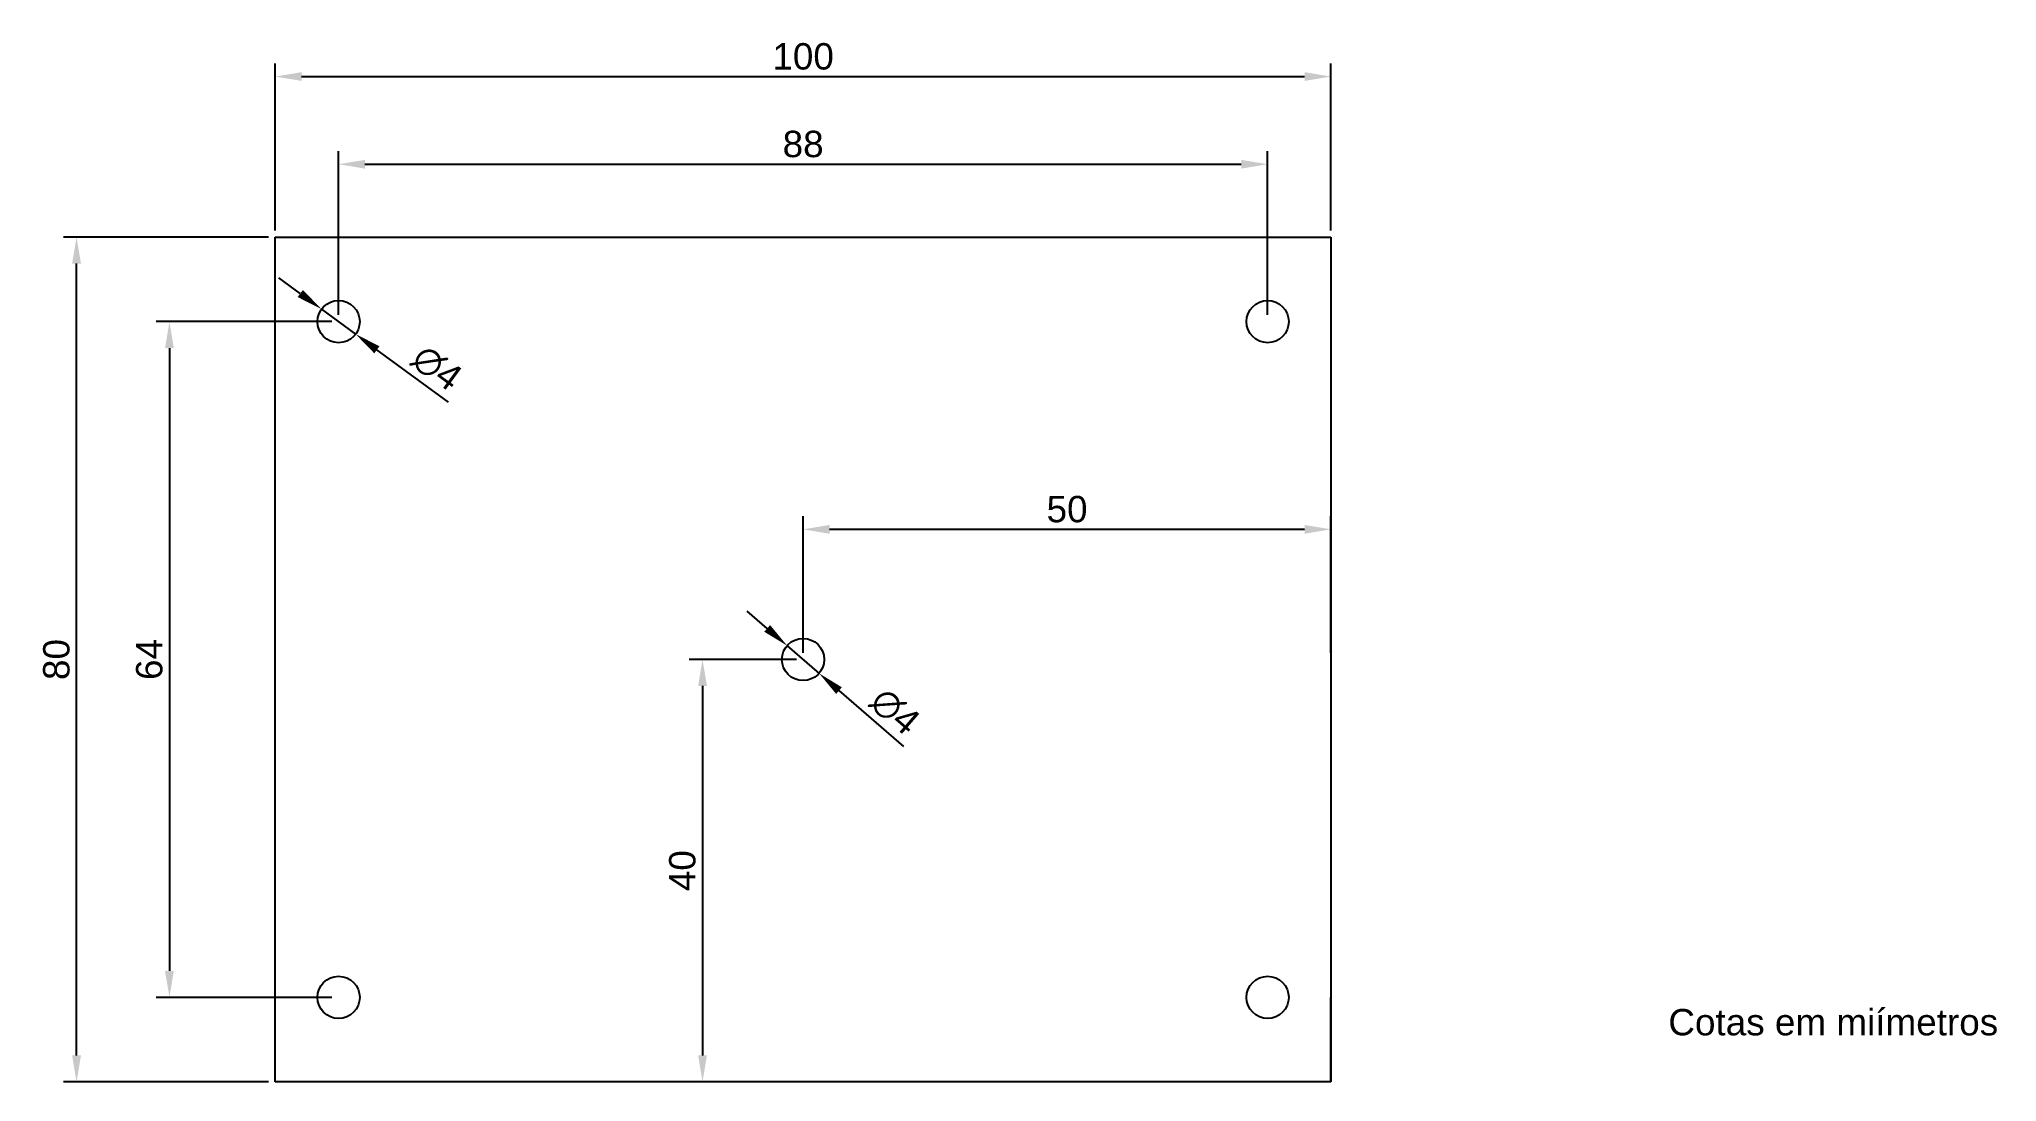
# Model space of a CAD drawing. Header units: millimetres. Extents: x 3317 to 3503, y 1579 to 1678.
import ezdxf

# ---------------------------------------------------------------- set-up
doc = ezdxf.new("R2010")
doc.units = ezdxf.units.MM
doc.header["$LTSCALE"] = 0.1
doc.layers.add('Cotas', color=3, linetype='Continuous')
doc.layers.add('Peça', color=255, linetype='Continuous')
doc.styles.get("Standard").update_dxf_attribs({"font": 'arial.ttf'})
doc.dimstyles.new('ISO-25', dxfattribs={"dimtxt": 2.5, "dimasz": 2.5, "dimexe": 1.25, "dimexo": 0.625, "dimtad": 1, "dimtxsty": 'Standard', "dimcen": 2.5, "dimadec": 0, "dimazin": 0, "dimtfac": 1, "dimtmove": 0, "dimatfit": 3, "dimfxl": 1, "dimarcsym": 0})

# ---------------------------------------------------------------- blocks, each defined once
blk = doc.blocks.new('*D12')
at = {"layer": 'Cotas', "color": 0, "lineweight": -2, "ltscale": 0.1, "transparency": 16777216}
for p, q in [((3339.69, 1660.11), (3339.69, 1675.94)), ((3342.19, 1674.69), (3437.19, 1674.69)), ((3439.69, 1660.11), (3439.69, 1675.94))]:
    blk.add_line(p, q, dxfattribs=at)
at = {"layer": 'Cotas', "color": 0, "ltscale": 0.1, "transparency": 16777216}
for points in [[(3342.19, 1675.11), (3342.19, 1674.28), (3339.69, 1674.69)], [(3437.19, 1675.11), (3437.19, 1674.28), (3439.69, 1674.69)]]:
    blk.add_solid(points, dxfattribs=at)
at = {"layer": 'Defpoints', "color": 0, "ltscale": 0.1, "transparency": 16777216}
for p in [(3439.69, 1674.69), (3339.69, 1659.48), (3439.69, 1659.48)]:
    blk.add_point(p, dxfattribs=at)
at = {"layer": 'Cotas', "color": 0, "ltscale": 0.1, "transparency": 16777216, "insert": (3389.69, 1676.59), "char_height": 2.5, "attachment_point": 5}
blk.add_mtext('100', dxfattribs=at)
blk = doc.blocks.new('*D17')
at = {"layer": 'Cotas', "color": 0, "lineweight": -2, "ltscale": 0.1, "transparency": 16777216}
for p, q in [((3389.69, 1620.11), (3389.69, 1633.06)), ((3392.19, 1631.81), (3437.19, 1631.81)), ((3439.69, 1620.11), (3439.69, 1633.06))]:
    blk.add_line(p, q, dxfattribs=at)
at = {"layer": 'Cotas', "color": 0, "ltscale": 0.1, "transparency": 16777216}
for points in [[(3392.19, 1632.22), (3392.19, 1631.39), (3389.69, 1631.81)], [(3437.19, 1632.22), (3437.19, 1631.39), (3439.69, 1631.81)]]:
    blk.add_solid(points, dxfattribs=at)
at = {"layer": 'Defpoints', "color": 0, "ltscale": 0.1, "transparency": 16777216}
for p in [(3439.69, 1631.81), (3389.69, 1619.48), (3439.69, 1619.48)]:
    blk.add_point(p, dxfattribs=at)
at = {"layer": 'Cotas', "color": 0, "ltscale": 0.1, "transparency": 16777216, "insert": (3414.69, 1633.71), "char_height": 2.5, "attachment_point": 5}
blk.add_mtext('50', dxfattribs=at)
blk = doc.blocks.new('*D18')
at = {"layer": 'Cotas', "color": 0, "lineweight": -2, "ltscale": 0.1, "transparency": 16777216}
for p, q in [((3389.06, 1619.48), (3378.91, 1619.48)), ((3380.16, 1616.98), (3380.16, 1581.98)), ((3389.06, 1579.48), (3378.91, 1579.48))]:
    blk.add_line(p, q, dxfattribs=at)
at = {"layer": 'Cotas', "color": 0, "ltscale": 0.1, "transparency": 16777216}
for points in [[(3379.75, 1616.98), (3380.58, 1616.98), (3380.16, 1619.48)], [(3379.75, 1581.98), (3380.58, 1581.98), (3380.16, 1579.48)]]:
    blk.add_solid(points, dxfattribs=at)
at = {"layer": 'Defpoints', "color": 0, "ltscale": 0.1, "transparency": 16777216}
for p in [(3389.69, 1619.48), (3380.16, 1579.48), (3389.69, 1579.48)]:
    blk.add_point(p, dxfattribs=at)
at = {"layer": 'Cotas', "color": 0, "ltscale": 0.1, "transparency": 16777216, "insert": (3378.26, 1599.48), "char_height": 2.5, "attachment_point": 5, "rotation": 90}
blk.add_mtext('40', dxfattribs=at)
blk = doc.blocks.new('*D21')
at = {"layer": 'Cotas', "color": 0, "lineweight": -2, "ltscale": 0.1, "transparency": 16777216}
for p, q in [((3342.06, 1654.14), (3340.04, 1655.62)), ((3344.08, 1652.66), (3347.3, 1650.3)), ((3356.09, 1643.84), (3349.32, 1648.82))]:
    blk.add_line(p, q, dxfattribs=at)
at = {"layer": 'Cotas', "color": 0, "ltscale": 0.1, "transparency": 16777216}
for points in [[(3342.31, 1654.48), (3341.81, 1653.81), (3344.08, 1652.66)], [(3349.56, 1649.15), (3349.07, 1648.48), (3347.3, 1650.3)]]:
    blk.add_solid(points, dxfattribs=at)
at = {"layer": 'Defpoints', "color": 0, "ltscale": 0.1, "transparency": 16777216}
for p in [(3344.08, 1652.66), (3347.3, 1650.3)]:
    blk.add_point(p, dxfattribs=at)
at = {"layer": 'Cotas', "color": 0, "ltscale": 0.1, "transparency": 16777216, "insert": (3355, 1647.09), "char_height": 2.5, "attachment_point": 5, "rotation": 323.7178}
blk.add_mtext('∅4', dxfattribs=at)
blk = doc.blocks.new('*D22')
at = {"layer": 'Cotas', "color": 0, "lineweight": -2, "ltscale": 0.1, "transparency": 16777216}
for p, q in [((3386.28, 1622.43), (3384.39, 1624.06)), ((3388.18, 1620.79), (3391.2, 1618.17)), ((3399.22, 1611.24), (3393.09, 1616.54))]:
    blk.add_line(p, q, dxfattribs=at)
at = {"layer": 'Cotas', "color": 0, "ltscale": 0.1, "transparency": 16777216}
for points in [[(3386.56, 1622.74), (3386.01, 1622.11), (3388.18, 1620.79)], [(3393.36, 1616.85), (3392.82, 1616.22), (3391.2, 1618.17)]]:
    blk.add_solid(points, dxfattribs=at)
at = {"layer": 'Defpoints', "color": 0, "ltscale": 0.1, "transparency": 16777216}
for p in [(3388.18, 1620.79), (3391.2, 1618.17)]:
    blk.add_point(p, dxfattribs=at)
at = {"layer": 'Cotas', "color": 0, "ltscale": 0.1, "transparency": 16777216, "insert": (3398.39, 1614.56), "char_height": 2.5, "attachment_point": 5, "rotation": 319.1404}
blk.add_mtext('∅4', dxfattribs=at)
blk = doc.blocks.new('*D24')
at = {"layer": 'Cotas', "color": 0, "lineweight": -2, "ltscale": 0.1, "transparency": 16777216}
for p, q in [((3345.69, 1652.11), (3345.69, 1667.64)), ((3433.69, 1652.11), (3433.69, 1667.64)), ((3348.19, 1666.39), (3431.19, 1666.39))]:
    blk.add_line(p, q, dxfattribs=at)
at = {"layer": 'Cotas', "color": 0, "ltscale": 0.1, "transparency": 16777216}
for points in [[(3348.19, 1666.8), (3348.19, 1665.97), (3345.69, 1666.39)], [(3431.19, 1666.8), (3431.19, 1665.97), (3433.69, 1666.39)]]:
    blk.add_solid(points, dxfattribs=at)
at = {"layer": 'Defpoints', "color": 0, "ltscale": 0.1, "transparency": 16777216}
for p in [(3433.69, 1666.39), (3345.69, 1651.48), (3433.69, 1651.48)]:
    blk.add_point(p, dxfattribs=at)
at = {"layer": 'Cotas', "color": 0, "ltscale": 0.1, "transparency": 16777216, "insert": (3389.69, 1668.29), "char_height": 2.5, "attachment_point": 5}
blk.add_mtext('88', dxfattribs=at)
blk = doc.blocks.new('*D25')
at = {"layer": 'Cotas', "color": 0, "lineweight": -2, "ltscale": 0.1, "transparency": 16777216}
for p, q in [((3339.06, 1659.48), (3319.62, 1659.48)), ((3320.87, 1581.98), (3320.87, 1656.98)), ((3339.06, 1579.48), (3319.62, 1579.48))]:
    blk.add_line(p, q, dxfattribs=at)
at = {"layer": 'Cotas', "color": 0, "ltscale": 0.1, "transparency": 16777216}
for points in [[(3320.45, 1656.98), (3321.29, 1656.98), (3320.87, 1659.48)], [(3320.45, 1581.98), (3321.29, 1581.98), (3320.87, 1579.48)]]:
    blk.add_solid(points, dxfattribs=at)
at = {"layer": 'Defpoints', "color": 0, "ltscale": 0.1, "transparency": 16777216}
for p in [(3320.87, 1659.48), (3339.69, 1659.48), (3339.69, 1579.48)]:
    blk.add_point(p, dxfattribs=at)
at = {"layer": 'Cotas', "color": 0, "ltscale": 0.1, "transparency": 16777216, "insert": (3318.97, 1619.48), "char_height": 2.5, "attachment_point": 5, "rotation": 90}
blk.add_mtext('80', dxfattribs=at)
blk = doc.blocks.new('*D26')
at = {"layer": 'Cotas', "color": 0, "lineweight": -2, "ltscale": 0.1, "transparency": 16777216}
for p, q in [((3345.06, 1651.48), (3328.42, 1651.48)), ((3329.67, 1648.98), (3329.67, 1589.98)), ((3345.06, 1587.48), (3328.42, 1587.48))]:
    blk.add_line(p, q, dxfattribs=at)
at = {"layer": 'Cotas', "color": 0, "ltscale": 0.1, "transparency": 16777216}
for points in [[(3329.25, 1648.98), (3330.08, 1648.98), (3329.67, 1651.48)], [(3329.25, 1589.98), (3330.08, 1589.98), (3329.67, 1587.48)]]:
    blk.add_solid(points, dxfattribs=at)
at = {"layer": 'Defpoints', "color": 0, "ltscale": 0.1, "transparency": 16777216}
for p in [(3345.69, 1651.48), (3329.67, 1587.48), (3345.69, 1587.48)]:
    blk.add_point(p, dxfattribs=at)
at = {"layer": 'Cotas', "color": 0, "ltscale": 0.1, "transparency": 16777216, "insert": (3327.77, 1619.48), "char_height": 2.5, "attachment_point": 5, "rotation": 90}
blk.add_mtext('64', dxfattribs=at)

msp = doc.modelspace()

# ---------------------------------------------------------------- linework, layer by layer
at = {"layer": 'Peça', "ltscale": 0.1}
for p, q in [((3339.688, 1659.481), (3439.688, 1659.481)), ((3339.688, 1579.481), (3339.688, 1659.481)), ((3439.688, 1659.481), (3439.688, 1579.481)), ((3439.688, 1579.481), (3439.688, 1587.481)), ((3439.688, 1579.481), (3339.688, 1579.481))]:
    msp.add_line(p, q, dxfattribs=at)
for centre in [(3345.688, 1651.481), (3433.688, 1651.481), (3389.688, 1619.481), (3345.688, 1587.481), (3433.688, 1587.481)]:
    msp.add_circle(centre, 2, dxfattribs=at)

# ---------------------------------------------------------------- texts
at = {"layer": 'Cotas', "ltscale": 0.1, "insert": (3471.644, 1586.383), "char_height": 2.5, "attachment_point": 1}
msp.add_mtext_dynamic_manual_height_columns('Cotas em miímetros', width=89.148, gutter_width=12.5, heights=[0], dxfattribs=at)

# ---------------------------------------------------------------- dimensions: what is measured, and where the dimension line sits
at = {"layer": 'Cotas', "ltscale": 0.1}
for base, p1, p2, picture, middle in [((3439.688, 1674.692), (3339.688, 1659.481), (3439.688, 1659.481), '*D12', (3389.688, 1676.594)), ((3433.688, 1666.387), (3345.688, 1651.481), (3433.688, 1651.481), '*D24', (3389.688, 1668.288)), ((3439.688, 1631.806), (3389.688, 1619.481), (3439.688, 1619.481), '*D17', (3414.688, 1633.707))]:
    dim = msp.add_linear_dim(base=base, p1=p1, p2=p2, dimstyle='ISO-25', dxfattribs=at)
    dim.commit()
    dim.dimension.update_dxf_attribs({"geometry": picture, "text_midpoint": middle})
for base, p1, p2, picture, middle in [((3320.87, 1659.481), (3339.688, 1579.481), (3339.688, 1659.481), '*D25', (3318.969, 1619.481)), ((3329.666, 1587.481), (3345.688, 1651.481), (3345.688, 1587.481), '*D26', (3327.765, 1619.481)), ((3380.162, 1579.481), (3389.688, 1619.481), (3389.688, 1579.481), '*D18', (3378.261, 1599.481))]:
    dim = msp.add_linear_dim(base=base, p1=p1, p2=p2, angle=90, dimstyle='ISO-25', dxfattribs=at)
    dim.commit()
    dim.dimension.update_dxf_attribs({"geometry": picture, "text_midpoint": middle})
dim = msp.add_diameter_dim_2p(p1=(3344.075, 1652.665), p2=(3347.3, 1650.298), dimstyle='ISO-25', dxfattribs=at)
dim.commit()
dim.dimension.update_dxf_attribs({"geometry": '*D21', "text_midpoint": (3353.837, 1645.499), "dimtype": 163})
dim = msp.add_diameter_dim_2p(p1=(3388.175, 1620.79), p2=(3391.2, 1618.173), dimstyle='ISO-25', dxfattribs=at)
dim.commit()
dim.dimension.update_dxf_attribs({"geometry": '*D22', "text_midpoint": (3398.389, 1614.561)})

doc.saveas('drawing.dxf')
